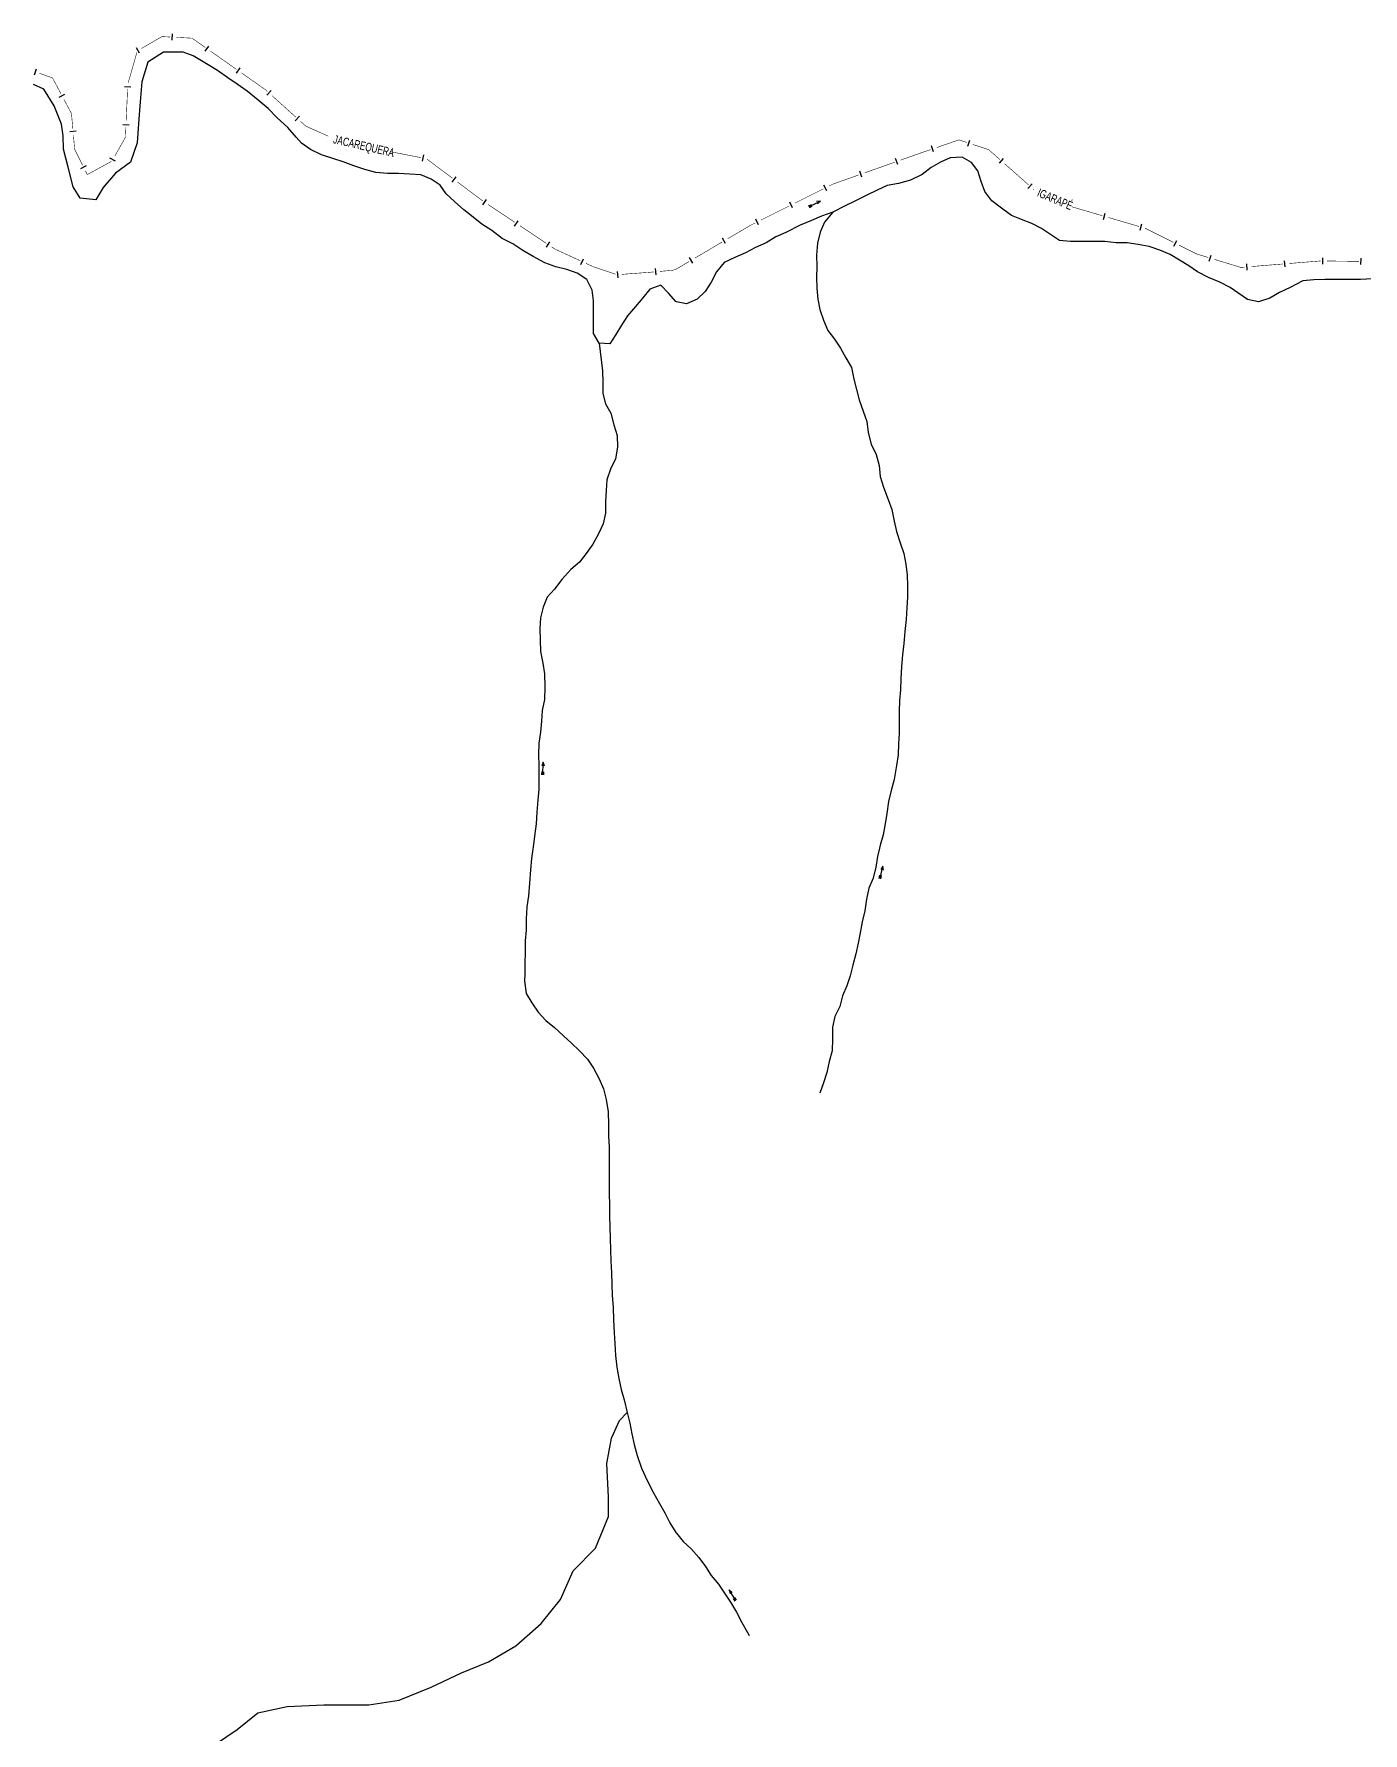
# Model space of a CAD drawing. Extents: x 211453 to 215163, y 4877397 to 4881305.
# Drawn here: x 213609 to 214237, y 4880377 to 4881180 of the extents above; entities that cross this region are included whole.
import ezdxf

# ---------------------------------------------------------------- set-up
doc = ezdxf.new("R2010")
doc.units = 0
doc.header["$LTSCALE"] = 1.5
doc.header["$MEASUREMENT"] = 0
for name, color, linetype in [('HD-CURSO-PERENE', 170, 'CONTINUOUS'), ('HD-TXT-PERENE', 170, 'CONTINUOUS'), ('LM-LIM-SETORES-BAIRROS', 250, 'CONTINUOUS')]:
    doc.layers.add(name, color=color, linetype=linetype)
doc.styles.add('ARIAL', font='ARIAL.SHX')

# ---------------------------------------------------------------- blocks, each defined once
blk = doc.blocks.new('COD035', base_point=(212390.061183, 4880219.475751))
at = {"layer": 'HD-TXT-PERENE'}
for p, q in [((212390.061183, 4880219.881482), (212391.561183, 4880219.881482)), ((212390.061183, 4880219.481482), (212396.061183, 4880219.481482)), ((212390.061183, 4880219.081482), (212391.561183, 4880219.081482))]:
    blk.add_line(p, q, dxfattribs=at)
blk.add_lwpolyline([(212394.261183, 4880218.881482), (212396.061183, 4880219.481482), (212394.261183, 4880220.081482)], dxfattribs=at)

msp = doc.modelspace()

# ---------------------------------------------------------------- linework, layer by layer
at = {"layer": 'HD-CURSO-PERENE', "linetype": 'Continuous'}
for points in [[(213912.492069, 4881053.875271, 2.669058), (213912.124974, 4881053.946205, 2.669058), (213908.624724, 4881057.94579, 2.669058), (213904.964507, 4881061.745403, 2.669058), (213899.895067, 4881059.865718, 2.669058), (213896.565778, 4881055.766266, 2.669058), (213893.036509, 4881051.616825, 2.669058), (213889.307275, 4881047.287408, 2.669058), (213886.447998, 4881042.83799, 2.669058), (213883.768715, 4881038.338574, 2.669058), (213880.919425, 4881033.999143, 2.669058), (213875.919709, 4881034.369188, 2.669058), (213873.209348, 4881038.848703, 2.669058), (213873.248736, 4881043.918097, 2.669058), (213873.248132, 4881048.947497, 2.669058), (213873.197484, 4881054.356853, 2.669058), (213872.616914, 4881059.41626, 2.669058), (213870.056485, 4881064.385713, 2.669058), (213865.566426, 4881067.335442, 2.669058), (213860.616541, 4881069.085322, 2.669058), (213855.476715, 4881070.445252, 2.669058), (213850.176841, 4881072.295126, 2.669058), (213844.746838, 4881075.294865, 2.669058), (213839.786823, 4881078.124617, 2.669058), (213835.126754, 4881081.254327, 2.669058), (213830.106778, 4881083.794114, 2.669058), (213825.236645, 4881087.563751, 2.669058), (213820.48659, 4881090.623472, 2.669058), (213816.316473, 4881093.873159, 2.669058), (213812.026338, 4881097.342822, 2.669058), (213807.536163, 4881101.252436, 2.669058), (213803.665981, 4881104.882072, 2.669058), (213800.735677, 4881109.011632, 2.669058), (213796.575615, 4881111.801374, 2.669058), (213791.595692, 4881113.891214, 2.669058), (213786.385991, 4881114.251264, 2.669058), (213781.106309, 4881114.49133, 2.669058), (213775.896644, 4881114.551416, 2.669058), (213770.366961, 4881114.941469, 2.669058), (213765.197122, 4881116.431384, 2.669058), (213759.927268, 4881118.101279, 2.669058), (213754.89737, 4881120.001142, 2.669058), (213750.017492, 4881121.651033, 2.669058), (213744.75764, 4881123.300931, 2.669058), (213739.55768, 4881125.810724, 2.669058), (213735.317592, 4881128.860436, 2.669058), (213732.756679, 4881131.729813, 2.70507), (213728.749707, 4881136.227959, 2.70507), (213723.750567, 4881140.879273, 2.70507), (213719.491964, 4881145.233123, 2.70507), (213714.76352, 4881149.183698, 2.70507), (213709.608871, 4881153.355095, 2.70507), (213704.836044, 4881156.756409, 2.70507), (213700.516861, 4881159.687653, 2.70507), (213695.643031, 4881163.212831, 2.70507), (213691.2024, 4881165.818682, 2.70507), (213684.10178, 4881170.047959, 2.70507), (213679.344439, 4881171.902586, 2.70507), (213670.066481, 4881171.896541, 2.70507), (213662.657504, 4881167.066733, 2.70507), (213659.881461, 4881157.86139, 2.70507), (213659.00326, 4881148.423106, 2.70507), (213658.233555, 4881138.112562, 2.70507), (213657.576305, 4881129.025487, 2.70507), (213654.47531, 4881119.892157, 2.70507), (213647.44466, 4881114.641519, 2.70507), (213641.50186, 4881107.853543, 2.70507), (213638.092821, 4881102.085608, 2.70507), (213630.678524, 4881102.769428, 2.70507), (213627.381791, 4881108.204461, 2.70507), (213625.043396, 4881117.564803, 2.70507), (213622.888313, 4881126.053537, 2.70507), (213622.751056, 4881132.289528, 2.70507), (213621.822255, 4881137.86995, 2.70507), (213618.394047, 4881146.472328, 2.70507), (213613.526387, 4881154.363591, 2.70507), (213608.666294, 4881156.516707, 2.70507)], [(214241.192048, 4881064.669032, 2.517114), (214235.502448, 4881064.459159, 2.517114), (214229.672831, 4881064.459263, 2.517114), (214223.773219, 4881064.459369, 2.517114), (214218.723551, 4881064.459459, 2.517114), (214213.453915, 4881064.309572, 2.517114), (214208.254319, 4881063.799726, 2.517114), (214202.36509, 4881060.600213, 2.517114), (214197.375699, 4881058.27058, 2.517114), (214192.666333, 4881055.570986, 2.517114), (214187.356897, 4881053.781295, 2.517114), (214182.217096, 4881054.941249, 2.517114), (214178.107023, 4881057.790982, 2.517114), (214173.976945, 4881060.700709, 2.517114), (214169.076971, 4881063.160504, 2.517114), (214163.817052, 4881065.370334, 2.517114), (214158.547073, 4881068.070107, 2.517114), (214154.407001, 4881070.939839, 2.517114), (214150.086964, 4881073.609597, 2.517114), (214145.636934, 4881076.289358, 2.517114), (214140.767008, 4881078.3392, 2.517114), (214135.667136, 4881080.059086, 2.517114), (214130.477363, 4881081.009066, 2.517114), (214125.347614, 4881081.729072, 2.517114), (214120.097959, 4881081.729166, 2.517114), (214114.77824, 4881082.299193, 2.517114), (214109.698566, 4881082.369276, 2.517114), (214104.178929, 4881082.369375, 2.517114), (214098.549299, 4881082.369476, 2.517114), (214093.339583, 4881082.859511, 2.517114), (214089.099522, 4881085.67925, 2.517114), (214084.819454, 4881088.58898, 2.517114), (214080.329474, 4881090.878787, 2.669058), (214075.419578, 4881092.698658, 2.669058), (214070.679659, 4881094.618514, 2.669058), (214066.659565, 4881097.598231, 2.669058), (214061.449419, 4881101.65784, 2.669058), (214058.159109, 4881106.037376, 2.669058), (214056.418654, 4881110.776842, 2.669058), (214054.75817, 4881115.706284, 2.669058), (214051.807875, 4881119.775851, 2.669058), (214047.357878, 4881122.185644, 2.669058), (214041.768275, 4881121.935774, 2.669058), (214037.148832, 4881119.826108, 2.669058), (214032.789424, 4881117.286489, 2.669058), (214028.530094, 4881114.046952, 2.669058), (214022.960786, 4881111.337375, 2.669058), (214017.311351, 4881109.727668, 2.669058), (214011.981813, 4881108.797874, 2.669058), (214007.202385, 4881106.658215, 2.669058), (214002.273002, 4881104.218594, 2.669058), (213997.37362, 4881101.758975, 2.669058), (213991.814303, 4881099.11939, 2.669058), (213986.28501, 4881096.25983, 2.669058), (213980.895604, 4881094.270164, 2.669058), (213976.226143, 4881092.340477, 2.669058), (213970.836772, 4881090.060846, 2.669058), (213964.147631, 4881086.571382, 2.669058), (213959.398185, 4881084.561707, 2.669058), (213954.79882, 4881081.792119, 2.669058), (213949.769421, 4881079.542478, 2.669058), (213945.050035, 4881077.022863, 2.669058), (213939.950636, 4881074.813218, 2.669058), (213934.941251, 4881072.433591, 2.669058), (213931.312027, 4881067.964189, 2.669058), (213928.762778, 4881063.114813, 2.669058), (213925.96349, 4881058.725387, 2.669058), (213922.174174, 4881055.105886, 2.669058), (213917.144761, 4881052.976231, 2.669058), (213912.492069, 4881053.875271, 2.669058)], [(213986.28501, 4881096.25983, 2.658929), (213982.345849, 4881091.440475, 2.658929), (213980.346539, 4881086.791065, 2.709577), (213979.107251, 4881081.551713, 2.709577), (213978.647952, 4881075.972386, 2.709577), (213978.698606, 4881070.503038, 2.729836), (213978.649221, 4881065.413646, 2.760225), (213978.679833, 4881060.314253, 3.023595), (213979.130422, 4881055.164859, 3.033725), (213980.140945, 4881050.265426, 3.185669), (213981.901438, 4881045.195999, 3.216058), (213983.851893, 4881040.346542, 3.205929), (213987.09218, 4881036.18698, 3.246447), (213989.852503, 4881031.99743, 3.357873), (213992.462883, 4881027.407931, 3.368003), (213995.183251, 4881022.858425, 3.378132), (213996.193853, 4881017.29907, 3.540206), (213997.524355, 4881012.399631, 3.519947), (213998.734862, 4881007.520191, 3.540206), (214000.575385, 4881002.160797, 3.580725), (214002.295856, 4880997.301346, 3.580725), (214002.94644, 4880992.091956, 3.580725), (214004.407012, 4880986.532592, 3.600984), (214006.707438, 4880981.733124, 3.631373), (214008.107982, 4880976.443729, 3.631373), (214008.708567, 4880971.254338, 3.641503), (214010.229074, 4880966.204913, 3.661762), (214012.38963, 4880960.395567, 3.671891), (214014.170077, 4880955.706094, 3.671891), (214015.30067, 4880950.156736, 3.763058), (214016.441184, 4880945.2573, 3.833966), (214018.051722, 4880939.89791, 3.864354), (214019.752217, 4880934.858481, 3.925132), (214020.802749, 4880929.859058, 3.945391), (214021.413329, 4880924.699663, 3.945391), (214021.523925, 4880919.680259, 3.945391), (214021.494569, 4880914.340897, 3.945391), (214021.235188, 4880909.331499, 3.945391), (214020.965878, 4880903.74217, 3.945391), (214020.266611, 4880898.032864, 3.945391), (214019.767318, 4880892.423542, 3.955521), (214019.15801, 4880887.004199, 3.955521), (214018.708698, 4880881.524861, 3.955521), (214018.369415, 4880875.745556, 3.955521), (214018.20006, 4880870.476187, 3.955521), (214017.760689, 4880865.48679, 4.077076), (214017.681321, 4880860.267414, 4.482262), (214017.681941, 4880855.118029, 4.53291), (214017.692547, 4880850.068631, 4.755762), (214017.273199, 4880844.879257, 4.765892), (214017.07383, 4880839.739874, 5.201466), (214016.324491, 4880834.650494, 5.292632), (214015.305354, 4880828.031302, 5.312891), (214013.786074, 4880822.871944, 5.312891), (214012.566782, 4880817.652589, 5.34328), (214011.777502, 4880812.093266, 5.373669), (214010.998152, 4880807.113874, 5.434447), (214010.07883, 4880801.974503, 5.434447), (214008.719504, 4880797.115107, 5.525614), (214008.314641, 4880795.56733, 5.525614), (214007.320239, 4880791.76577, 5.596521), (214006.560898, 4880786.706387, 5.606651), (214005.411595, 4880781.537024, 5.63704), (214003.352308, 4880776.727635, 5.718077), (214002.223003, 4880771.56827, 5.718077), (214001.353727, 4880766.018948, 5.718077), (214000.194419, 4880760.899579, 5.799114), (213999.155119, 4880755.650224, 5.799114), (213998.265776, 4880750.670834, 5.799114), (213997.156443, 4880745.731443, 5.809243), (213995.677187, 4880740.352111, 5.920669), (213994.53786, 4880735.372725, 5.920669), (213992.908539, 4880730.623321, 5.920669), (213990.839252, 4880725.82393, 5.920669), (213989.57994, 4880720.784554, 5.920669), (213987.270651, 4880716.13515, 5.920669), (213986.101346, 4880710.995784, 6.133391), (213986.132008, 4880705.476441, 6.16378), (213985.962703, 4880699.787123, 6.244817), (213984.623391, 4880694.797742, 6.244817), (213983.454092, 4880689.608382, 6.244817), (213981.944772, 4880684.778985, 6.244817), (213980.195487, 4880679.789611, 6.244817)], [(213875.919709, 4881034.369188, 2.648799), (213877.52119, 4881021.170734, 2.669058), (213877.601842, 4881015.711383, 2.669058), (213877.642459, 4881010.551998, 2.669058), (213878.922969, 4881005.612564, 2.669058), (213881.40334, 4881001.173049, 2.669058), (213882.883904, 4880995.673679, 2.669058), (213884.324403, 4880990.734242, 2.669058), (213884.565048, 4880985.234894, 2.669058), (213883.545796, 4880979.575587, 2.669058), (213881.30652, 4880974.776199, 2.669058), (213879.56724, 4880969.736832, 2.831132), (213879.207867, 4880964.717437, 2.932429), (213878.86852, 4880959.478068, 2.932429), (213878.849182, 4880953.978724, 2.932429), (213877.749853, 4880948.999338, 2.972947), (213875.510573, 4880944.239945, 3.013466), (213872.831345, 4880939.280585, 3.013466), (213869.832059, 4880934.981151, 3.074243), (213866.652776, 4880930.761712, 3.094503), (213862.473457, 4880927.382189, 3.094503), (213858.194315, 4880922.582839, 3.094503), (213854.735079, 4880918.123432, 3.094503), (213851.295762, 4880914.323947, 3.094503), (213849.456453, 4880909.584545, 3.094503), (213848.157151, 4880904.485177, 3.094503), (213847.937774, 4880899.425784, 3.094503), (213848.058432, 4880893.886443, 3.094503), (213848.23906, 4880888.567074, 3.094503), (213849.35964, 4880883.127703, 3.094503), (213850.140207, 4880877.988302, 3.094503), (213850.240936, 4880871.86903, 3.094503), (213850.001666, 4880865.929742, 3.094503), (213848.982363, 4880860.690385, 3.094503), (213848.602989, 4880855.690989, 3.094503), (213848.183651, 4880850.411626, 3.094503), (213847.384331, 4880845.192263, 3.094503), (213847.284994, 4880839.732915, 3.094503), (213847.36559, 4880834.73351, 3.094503), (213847.356214, 4880829.554128, 3.094503), (213847.336934, 4880823.574842, 3.094503), (213846.897602, 4880818.255484, 3.094503), (213846.378312, 4880812.636164, 3.114762), (213846.138996, 4880807.076831, 3.114762), (213845.39973, 4880801.377524, 3.114762), (213844.700406, 4880796.138161, 3.114762), (213844.565395, 4880795.159448, 3.114762), (213843.961099, 4880790.778814, 3.114762), (213843.421774, 4880785.459458, 3.114762), (213843.02256, 4880779.140219, 3.114762), (213842.44332, 4880773.140945, 3.114762), (213841.683997, 4880767.921581, 3.114762), (213841.344705, 4880762.222267, 3.135021), (213841.345344, 4880756.902901, 3.135021), (213841.005972, 4880751.863508, 3.135021), (213840.906647, 4880746.304173, 3.135021), (213840.747261, 4880741.284775, 3.135021), (213840.707882, 4880736.145388, 3.135021), (213840.688263, 4880732.985765, 3.146775), (213841.353775, 4880726.982512, 3.146775), (213844.045924, 4880722.471513, 3.146775), (213847.077945, 4880718.070476, 3.146775), (213850.679566, 4880714.169416, 3.146775), (213854.730739, 4880710.888368, 3.146775), (213858.97227, 4880706.937204, 3.146775), (213862.703549, 4880703.576194, 3.146775), (213866.684964, 4880699.905106, 3.146775), (213870.416649, 4880695.854007, 3.146775), (213873.168605, 4880691.653039, 3.146775), (213875.951072, 4880686.571952, 3.146775), (213877.923443, 4880681.911044, 3.146775), (213879.226156, 4880676.880191, 3.156586), (213880.149381, 4880671.0993, 3.156586), (213880.362978, 4880664.908464, 3.156586), (213880.366175, 4880659.467758, 3.156586), (213880.549179, 4880654.297059, 3.186019), (213880.592332, 4880648.916354, 3.27432), (213880.59534, 4880643.795689, 3.470544), (213880.578576, 4880638.294978, 3.637334), (213880.672078, 4880632.304187, 3.696202), (213880.835115, 4880627.083485, 3.774691), (213880.858249, 4880621.742788, 3.774691), (213880.951264, 4880616.582105, 4.000349), (213881.074373, 4880611.251394, 3.93167), (213881.267634, 4880605.640637, 4.029782), (213881.440605, 4880600.529947, 4.147517), (213881.663878, 4880594.889181, 4.127894), (213881.857015, 4880589.488451, 4.147517), (213882.079976, 4880584.377754, 4.363363), (213882.463301, 4880578.596945, 4.34374), (213882.726673, 4880572.776149, 4.657699), (213882.970229, 4880566.645317, 4.598832), (213883.253197, 4880561.504606, 4.853923), (213883.626424, 4880555.893821, 4.91279), (213884.189552, 4880550.393021, 4.902979), (213885.172542, 4880544.992169, 4.99128), (213886.285367, 4880539.831329, 5.236559), (213887.637965, 4880534.980492, 5.364105), (213889.121285, 4880528.85947, 5.579951), (213890.323952, 4880523.938647, 5.756553), (213891.266744, 4880518.887847, 5.717308), (213892.499535, 4880513.74699, 5.717308), (213893.792303, 4880508.626127, 5.717308), (213895.875406, 4880502.685036, 5.717308), (213898.498373, 4880496.80387, 5.717308), (213901.561216, 4880490.992646, 5.717308), (213904.443623, 4880485.981553, 5.717308), (213906.845832, 4880481.460597, 5.766364), (213909.328155, 4880476.7196, 5.766364), (213912.120268, 4880472.23859, 5.766364), (213912.468176, 4880471.810516, 5.766364)], [(213695.080989, 4880372.525482, 6.376333), (213704.920717, 4880379.100832, 6.227013), (213714.708241, 4880386.98209, 5.953258), (213728.506324, 4880389.973111, 5.953258), (213745.871825, 4880390.728133, 5.953258), (213767.012435, 4880390.728133, 5.953258), (213781.357849, 4880392.993198, 5.953258), (213796.458285, 4880399.033372, 5.953258), (213810.803699, 4880405.828568, 5.953258), (213823.639069, 4880411.113721, 5.953258), (213836.474439, 4880418.663939, 5.953258), (213848.554788, 4880429.234244, 5.953258), (213857.615049, 4880440.559571, 5.953258), (213863.655224, 4880454.149963, 5.953258), (213874.225529, 4880464.720268, 5.953258), (213880.265703, 4880479.820704, 5.953258), (213880.265703, 4880488.880965, 5.953258), (213879.510681, 4880504.736423, 5.953258), (213881.775747, 4880516.816771, 5.953258), (213885.550856, 4880525.122011, 5.953258), (213889.121285, 4880528.85947, 5.953258)], [(213912.468176, 4880471.810516, 5.766364), (213915.632152, 4880467.91749, 5.766364), (213919.393438, 4880464.536473, 5.766364), (213923.055183, 4880460.405374, 5.766364), (213926.207117, 4880456.114333, 5.766364), (213928.859126, 4880451.853373, 5.766364), (213932.220927, 4880447.72232, 5.81542), (213935.162829, 4880443.551327, 5.81542), (213937.964858, 4880439.210333, 6.041078), (213940.797092, 4880434.509288, 6.325603), (213943.34949, 4880429.618261, 6.580694), (213945.90173, 4880424.997269, 6.580694), (213946.7524, 4880423.586956, 6.590505)]]:
    msp.add_polyline3d(points, dxfattribs=at)
at = {"layer": 'LM-LIM-SETORES-BAIRROS', "const_width": 0.25}
for points in [[(213659.735571, 4881173.6321), (213669.248249, 4881179.155591)], [(213669.248249, 4881179.155591), (213669.333868, 4881179.205305)], [(213669.333868, 4881179.205305), (213673.229471, 4881179.000273)], [(213676.225325, 4881178.842596), (213683.215649, 4881178.474683)], [(213683.215649, 4881178.474683), (213683.576511, 4881178.455692)], [(213683.576511, 4881178.455692), (213689.826382, 4881174.063891)], [(213653.411814, 4881157.398095), (213657.532631, 4881171.820955)], [(213692.280957, 4881172.339055), (213704.553833, 4881163.714872)], [(213611.446031, 4881161.843471), (213617.11759, 4881159.885561)], [(213617.11759, 4881159.885561), (213617.610584, 4881159.715372)], [(213617.610584, 4881159.715372), (213621.600446, 4881152.234381)], [(213652.443718, 4881139.442661), (213653.114688, 4881154.427647)], [(213707.008408, 4881161.990035), (213717.6449, 4881154.515744)], [(213717.6449, 4881154.515744), (213718.246104, 4881154.093276)], [(213623.012211, 4881149.587322), (213626.306328, 4881143.410851)], [(213718.246104, 4881154.093276), (213719.185606, 4881153.245882)], [(213721.413315, 4881151.236576), (213732.551861, 4881141.190044)], [(213626.306328, 4881143.410851), (213626.605938, 4881142.849084)], [(213626.605938, 4881142.849084), (213627.257886, 4881135.514672)], [(213734.77957, 4881139.180738), (213737.007279, 4881137.171431)], [(213627.523505, 4881132.526454), (213628.054744, 4881126.550018)], [(213647.086538, 4881122.770358), (213652.016663, 4881131.47058)], [(213652.016663, 4881131.47058), (213652.092773, 4881131.604892)], [(213652.092773, 4881131.604892), (213652.309524, 4881136.445664)], [(213737.007279, 4881137.171431), (213737.361231, 4881136.852181)], [(213737.361231, 4881136.852181), (213747.886528, 4881132.161175)], [(214035.312768, 4881126.763356), (214045.713098, 4881130.345692)], [(214045.713098, 4881130.345692), (214045.842025, 4881130.3901)], [(214045.842025, 4881130.3901), (214049.513091, 4881129.185532)], [(213628.054744, 4881126.550018), (213628.105163, 4881125.982796)], [(213628.105163, 4881125.982796), (213631.875416, 4881118.442291)], [(213777.00784, 4881124.87891), (213791.728038, 4881121.9952)], [(214018.318564, 4881120.831199), (214025.858623, 4881123.504682)], [(214025.858623, 4881123.504682), (214026.080481, 4881123.583346)], [(214026.080481, 4881123.583346), (214032.476314, 4881125.786356)], [(214052.363563, 4881128.25022), (214059.014665, 4881126.067827)], [(214059.014665, 4881126.067827), (214059.894678, 4881125.779073)], [(214059.894678, 4881125.779073), (214065.198655, 4881121.098601)], [(213633.217057, 4881115.759009), (213633.66427, 4881114.864582)], [(213633.66427, 4881114.864582), (213634.102066, 4881113.988991)], [(213634.102066, 4881113.988991), (213645.519092, 4881120.249941)], [(213794.609197, 4881121.277074), (213806.609197, 4881112.277074)], [(214001.353432, 4881114.815861), (214015.491042, 4881119.828642)], [(214067.448065, 4881119.113619), (214078.695114, 4881109.188707)], [(213809.009197, 4881110.477074), (213821.009197, 4881101.477074)], [(213968.393662, 4881100.50372), (213981.81007, 4881107.211924)], [(213984.493351, 4881108.553565), (213986.282206, 4881109.447992)], [(213986.282206, 4881109.447992), (213986.447606, 4881109.530693)], [(213986.447606, 4881109.530693), (213998.52591, 4881113.813305)], [(214080.944524, 4881107.203724), (214081.298031, 4881106.891774)], [(213823.492982, 4881099.795495), (213835.973736, 4881091.474992)], [(213952.293972, 4881092.453876), (213965.71038, 4881099.16208)], [(214099.20089, 4881098.779541), (214113.593289, 4881094.553566)], [(213947.144091, 4881089.878935), (213949.610691, 4881091.112235)], [(214116.471768, 4881093.708371), (214130.864167, 4881089.482396)], [(213838.469887, 4881089.810892), (213850.950642, 4881081.490389)], [(213921.101651, 4881074.504103), (213934.018563, 4881082.129939)], [(213936.601946, 4881083.655106), (213946.935476, 4881089.755774)], [(213946.935476, 4881089.755774), (213947.144091, 4881089.878935)], [(214133.742647, 4881088.637201), (214134.000468, 4881088.561499)], [(214134.000468, 4881088.561499), (214147.176538, 4881081.973464)], [(213853.446792, 4881079.826288), (213854.278843, 4881079.271588)], [(213854.278843, 4881079.271588), (213855.050442, 4881078.757188)], [(213855.050442, 4881078.757188), (213866.927135, 4881073.294733)], [(214149.85982, 4881080.631823), (214157.909664, 4881076.6069)], [(214157.909664, 4881076.6069), (214158.153467, 4881076.485)], [(214158.153467, 4881076.485), (214163.631342, 4881074.812806)], [(213869.652678, 4881072.041172), (213872.378221, 4881070.787611)], [(213872.378221, 4881070.787611), (213873.181734, 4881070.418051)], [(213873.181734, 4881070.418051), (213883.726895, 4881066.902998)], [(213886.683068, 4881066.83853), (213898.650281, 4881067.724992)], [(213898.650281, 4881067.724992), (213898.875188, 4881067.74165)], [(213898.875188, 4881067.74165), (213901.639493, 4881067.979007)], [(213904.628495, 4881068.235658), (213910.606498, 4881068.74896)], [(213910.606498, 4881068.74896), (213910.607705, 4881068.749063)], [(213910.607705, 4881068.749063), (213911.548617, 4881069.08412)], [(213911.548617, 4881069.08412), (213912.487234, 4881069.418359)], [(213912.487234, 4881069.418359), (213918.518268, 4881072.978936)], [(214166.500631, 4881073.936918), (214178.934217, 4881070.141402)], [(214178.934217, 4881070.141402), (214179.012874, 4881070.117391)], [(214179.012874, 4881070.117391), (214180.924349, 4881070.272525)], [(214183.914517, 4881070.515206), (214198.865358, 4881071.728608)], [(214201.855527, 4881071.971288), (214216.806368, 4881073.18469)], [(214219.805876, 4881073.15562), (214234.804747, 4881072.971582)]]:
    msp.add_lwpolyline(points, dxfattribs=at)
at = {"layer": 'LM-LIM-SETORES-BAIRROS'}
for points in [[(213674.14925, 4881177.449787), (213674.306927, 4881180.445641)], [(213658.759197, 4881171.330646), (213657.25279, 4881173.925013)], [(213689.782155, 4881172.261658), (213691.506992, 4881174.716233)], [(213609.066033, 4881161.078218), (213610.044989, 4881163.913998)], [(213704.509606, 4881161.912639), (213706.234442, 4881164.367214)], [(213654.657918, 4881155.359549), (213651.660921, 4881155.493743)], [(213620.747505, 4881150.646145), (213623.394564, 4881152.05791)], [(213718.923522, 4881151.462259), (213720.932829, 4881153.689968)], [(213732.289777, 4881139.406421), (213734.299084, 4881141.63413)], [(213625.852316, 4881134.38579), (213628.840534, 4881134.651409)], [(213653.852754, 4881137.377566), (213650.855757, 4881137.51176)], [(213792.421013, 4881120.330933), (213792.997755, 4881123.274972)], [(214033.910299, 4881124.693796), (214032.933298, 4881127.530249)], [(214049.995593, 4881127.448525), (214050.930904, 4881130.298997)], [(213630.980989, 4881116.877043), (213633.66427, 4881118.218684)], [(213647.405546, 4881120.290795), (213644.795479, 4881121.769832)], [(213999.969695, 4881112.733729), (213998.967139, 4881115.561251)], [(214016.934828, 4881118.749067), (214015.932271, 4881121.576589)], [(214064.955967, 4881119.312235), (214066.94095, 4881121.561645)], [(213806.509197, 4881110.477074), (213808.309197, 4881112.877074)], [(213983.375317, 4881106.317497), (213982.033676, 4881109.000779)], [(214078.452427, 4881107.402341), (214080.437409, 4881109.651751)], [(213820.996831, 4881099.65682), (213822.660932, 4881102.152971)], [(213967.275628, 4881098.267652), (213965.933987, 4881100.950934)], [(213835.973736, 4881089.672216), (213837.637837, 4881092.168367)], [(213951.175938, 4881090.217808), (213949.834298, 4881092.901089)], [(214114.130184, 4881092.832595), (214114.975379, 4881095.711074)], [(214131.401063, 4881087.761425), (214132.246258, 4881090.639905)], [(213850.950642, 4881079.687613), (213852.614742, 4881082.183764)], [(213935.642275, 4881081.346636), (213934.117107, 4881083.930019)], [(214147.400145, 4881080.184609), (214148.741786, 4881082.867891)], [(213867.208869, 4881071.514108), (213868.46243, 4881074.239651)], [(213920.141979, 4881072.195634), (213918.616812, 4881074.779017)], [(214164.149828, 4881073.086199), (214165.025716, 4881075.955488)], [(214217.787623, 4881071.680272), (214217.824431, 4881074.680046)], [(214235.786268, 4881071.459425), (214235.823076, 4881074.4592)], [(213884.79934, 4881065.194885), (213884.577725, 4881068.186688)], [(213902.764153, 4881066.570057), (213902.507502, 4881069.559059)], [(214182.042412, 4881068.858334), (214181.799731, 4881071.848503)], [(214199.983421, 4881070.314417), (214199.740741, 4881073.304585)]]:
    msp.add_lwpolyline(points, dxfattribs=at)

# ---------------------------------------------------------------- block references
at = {"layer": 'HD-TXT-PERENE'}
for p, rotation in [((213975.032541, 4881098.827155), 26), ((213849.289055, 4880830.284537), 87.99999999999999), ((214008.623359, 4880781.278859), 77.00000000000001), ((213940.488456, 4880440.020371), 122)]:
    msp.add_blockref('COD035', p, dxfattribs=dict(at, rotation=rotation))

# ---------------------------------------------------------------- texts
at = {"layer": 'HD-TXT-PERENE', "style": 'ARIAL', "width": 0.7}
for s, rotation, p in [('JACAREQUERA', 347, (213750.033189, 4881128.875155)), ('IGARAPÉ', 337, (214082.492124, 4881103.935764))]:
    msp.add_text(s, height=4, rotation=rotation, dxfattribs=at).set_placement(p)

doc.saveas('drawing.dxf')
